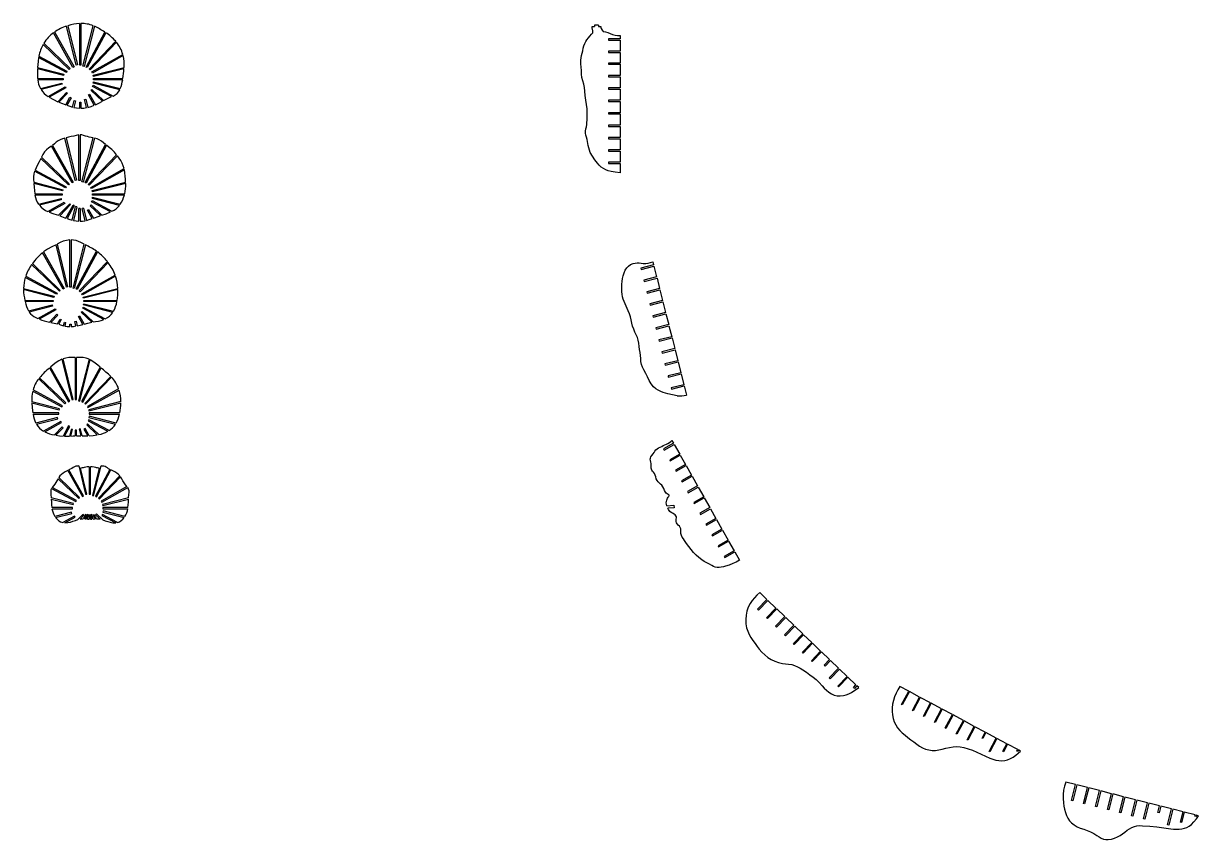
# Model space of a CAD drawing. Extents: x -2497 to 2877, y -2024 to 2358.
# Drawn here: x -2497 to 345, y -1964 to 9 of the extents above; entities that cross this region are included whole.
import ezdxf

# ---------------------------------------------------------------- set-up
doc = ezdxf.new("R2010")
doc.units = 0
doc.layers.get('0').update_dxf_attribs({"linetype": 'CONTINUOUS'})

msp = doc.modelspace()

# ---------------------------------------------------------------- linework, layer by layer
at = {"color": 7, "linetype": 'CONTINUOUS'}
for p, q in [((-2369.6, -92), (-2392.9, 2.6)), ((-2390, 3.5), (-2366.7, -91.3)), ((-2361.3, -91.9), (-2361.3, 8.7)), ((-2358.3, 8.8), (-2358.3, -91.9)), ((-2353.5, -94.7), (-2328.5, 3.4)), ((-2325.7, 2.2), (-2350.6, -95.4)), ((-1121.8, 1.6), (-1115.9, 1.6)), ((-1115.9, 4.6), (-1115.9, 1.6)), ((-1106, 4.6), (-1115.9, 4.6)), ((-1106, 4.6), (-1106, 1.6)), ((-1106, 1.6), (-1100.1, 1.6)), ((-2377.6, -97.2), (-2424.7, -13.4)), ((-2422.2, -11.6), (-2374.9, -95.7)), ((-2345.9, -96.5), (-2300.6, -11.8)), ((-2298.1, -13.5), (-2343.3, -97.9)), ((-1053.6, -28.4), (-1081.9, -28.4)), ((-1081.9, -28.4), (-1081.9, -31.4)), ((-1053.6, -20.4), (-1053.6, -28.4)), ((-2386.5, -102.1), (-2449.4, -41.7)), ((-2447.8, -39.1), (-2384.5, -99.9)), ((-2338.5, -101.2), (-2274.1, -34.2)), ((-2272.2, -36.5), (-2336.3, -103.3)), ((-1081.9, -31.4), (-1053.6, -31.4)), ((-1053.6, -31.4), (-1053.6, -58.4)), ((-2393.5, -109.3), (-2460.6, -73.3)), ((-2460, -70.3), (-2392.1, -106.6)), ((-2332.1, -108.3), (-2256.7, -65.9)), ((-2255.9, -68.9), (-2330.6, -110.9)), ((-1053.6, -58.4), (-1081.9, -58.4)), ((-1081.9, -58.4), (-1081.9, -61.4)), ((-1081.9, -61.4), (-1053.6, -61.4)), ((-1053.6, -61.4), (-1053.6, -86.9)), ((-2400.2, -116.9), (-2463.3, -100.8)), ((-2463.2, -97.7), (-2399.5, -114)), ((-2392.1, -106.6), (-2393.5, -109.3)), ((-2384.5, -99.9), (-2386.5, -102.1)), ((-2374.9, -95.7), (-2377.6, -97.2)), ((-2366.7, -91.3), (-2369.6, -92)), ((-2358.3, -91.9), (-2361.3, -91.9)), ((-2350.6, -95.4), (-2353.5, -94.7)), ((-2343.3, -97.9), (-2345.9, -96.5)), ((-2336.3, -103.3), (-2338.5, -101.2)), ((-2330.6, -110.9), (-2332.1, -108.3)), ((-2328.9, -116.2), (-2254, -97.3)), ((-2254.3, -100.4), (-2328.2, -119.2)), ((-1053.6, -86.9), (-1081.9, -86.9)), ((-1081.9, -86.9), (-1081.9, -89.9)), ((-1081.9, -89.9), (-1053.6, -89.9)), ((-1053.6, -89.9), (-1053.6, -116.9)), ((-2463, -124.1), (-2401.5, -124.1)), ((-2401.5, -127.1), (-2462.7, -127.1)), ((-2456.2, -148.5), (-2404.2, -135.3)), ((-2403.4, -138.2), (-2454.6, -151.1)), ((-2404.2, -135.3), (-2403.4, -138.2)), ((-2401.5, -124.1), (-2401.5, -127.1)), ((-2399.5, -114), (-2400.2, -116.9)), ((-2330.3, -143.2), (-2328.8, -140.5)), ((-2328.2, -119.2), (-2328.9, -116.2)), ((-2328.8, -140.5), (-2280.3, -166.5)), ((-2328.4, -135.2), (-2327.7, -132.2)), ((-2264.4, -151.5), (-2328.4, -135.2)), ((-2327.8, -124.1), (-2256.7, -124.1)), ((-2327.8, -127.1), (-2327.8, -124.1)), ((-2257.2, -127.1), (-2327.8, -127.1)), ((-2327.7, -132.2), (-2263.1, -148.7)), ((-1053.6, -116.9), (-1081.9, -116.9)), ((-1081.9, -116.9), (-1081.9, -119.9)), ((-1081.9, -119.9), (-1053.6, -119.9)), ((-1053.6, -119.9), (-1053.6, -146.9)), ((-2437.6, -167.6), (-2396.5, -144.5)), ((-2395, -147.1), (-2434.7, -169.4)), ((-2414.3, -180.2), (-2392.8, -157.8)), ((-2390.6, -159.8), (-2411.4, -181.4)), ((-2396.5, -144.5), (-2395, -147.1)), ((-2394.9, -187.8), (-2384.9, -169.2)), ((-2392.8, -157.8), (-2390.6, -159.8)), ((-2384.9, -169.2), (-2382.2, -170.6)), ((-2340.3, -163.3), (-2337.7, -161.9)), ((-2326, -188.9), (-2340.3, -163.3)), ((-2337.7, -161.9), (-2323.2, -187.7)), ((-2333.6, -152.9), (-2331.5, -150.8)), ((-2306.3, -179.1), (-2333.6, -152.9)), ((-2331.5, -150.8), (-2303.5, -177.6)), ((-2283.9, -168), (-2330.3, -143.2)), ((-1053.6, -146.9), (-1081.9, -146.9)), ((-1081.9, -146.9), (-1081.9, -149.9)), ((-1081.9, -149.9), (-1053.6, -149.9)), ((-1053.6, -149.9), (-1053.6, -176.9)), ((-2382.2, -170.6), (-2392, -188.8)), ((-2378.6, -193.2), (-2374.5, -177)), ((-2371.6, -177.8), (-2375.7, -193.9)), ((-2374.5, -177), (-2371.6, -177.8)), ((-2361.3, -181.3), (-2358.3, -181.3)), ((-2361.3, -196.1), (-2361.3, -181.3)), ((-2358.3, -181.3), (-2358.3, -196.1)), ((-2349.3, -174.9), (-2346.4, -174.2)), ((-2344.4, -194.6), (-2349.3, -174.9)), ((-2346.4, -174.2), (-2341.5, -193.9)), ((-1053.6, -176.9), (-1081.9, -176.9)), ((-1081.9, -176.9), (-1081.9, -179.9)), ((-1081.9, -179.9), (-1053.6, -179.9)), ((-1053.6, -179.9), (-1053.6, -206.9)), ((-1053.6, -206.9), (-1081.9, -206.9)), ((-1081.9, -206.9), (-1081.9, -209.9)), ((-1081.9, -209.9), (-1053.6, -209.9)), ((-1053.6, -209.9), (-1053.6, -236.9)), ((-1053.6, -236.9), (-1081.9, -236.9)), ((-1081.9, -236.9), (-1081.9, -239.9)), ((-1081.9, -239.9), (-1053.6, -239.9)), ((-1053.6, -239.9), (-1053.6, -266.9)), ((-2371.9, -371.1), (-2397.1, -268.3)), ((-2394.2, -267.6), (-2368.9, -370.4)), ((-2363.5, -371), (-2363.5, -260.6)), ((-2360.5, -260.4), (-2360.5, -371)), ((-2355.7, -373.8), (-2328.8, -267.9)), ((-2325.8, -268.6), (-2352.8, -374.5)), ((-2348.2, -375.6), (-2298.9, -283.7)), ((-1053.6, -266.9), (-1081.9, -266.9)), ((-1081.9, -266.9), (-1081.9, -269.9)), ((-1081.9, -269.9), (-1053.6, -269.9)), ((-1053.6, -269.9), (-1053.6, -296.9)), ((-2379.8, -376.3), (-2429.6, -287.6)), ((-2427.2, -285.9), (-2377.1, -374.8)), ((-2296.5, -285.6), (-2345.5, -377)), ((-2340.7, -380.3), (-2271.8, -308.5)), ((-2269.9, -310.9), (-2338.5, -382.4)), ((-1053.6, -296.9), (-1081.9, -296.9)), ((-1081.9, -296.9), (-1081.9, -299.9)), ((-1081.9, -299.9), (-1053.6, -299.9)), ((-1053.6, -299.9), (-1053.6, -326.9)), ((-2388.7, -381.2), (-2455.2, -317.4)), ((-2453.8, -314.5), (-2386.7, -379)), ((-1053.6, -326.9), (-1081.9, -326.9)), ((-1081.9, -326.9), (-1081.9, -329.9)), ((-1081.9, -329.9), (-1053.6, -329.9)), ((-1053.6, -329.9), (-1053.6, -352.3)), ((-2395.7, -388.4), (-2470.3, -348.5)), ((-2469.3, -345.6), (-2394.3, -385.8)), ((-2334.3, -387.4), (-2253.8, -342.1)), ((-2253.1, -345.2), (-2332.8, -390)), ((-2472.2, -375.1), (-2401.7, -393.1)), ((-2402.5, -396), (-2471.9, -378.3)), ((-2401.7, -393.1), (-2402.5, -396)), ((-2394.3, -385.8), (-2395.7, -388.4)), ((-2386.7, -379), (-2388.7, -381.2)), ((-2377.1, -374.8), (-2379.8, -376.3)), ((-2368.9, -370.4), (-2371.9, -371.1)), ((-2360.5, -371), (-2363.5, -371)), ((-2352.8, -374.5), (-2355.7, -373.8)), ((-2345.5, -377), (-2348.2, -375.6)), ((-2338.5, -382.4), (-2340.7, -380.3)), ((-2332.8, -390), (-2334.3, -387.4)), ((-2331.1, -395.4), (-2250.1, -374.8)), ((-2330.4, -398.3), (-2331.1, -395.4)), ((-2249.8, -377.9), (-2330.4, -398.3)), ((-2470, -403.2), (-2403.7, -403.2)), ((-2403.7, -406.2), (-2469.6, -406.2)), ((-2460.8, -428.2), (-2406.4, -414.4)), ((-2405.7, -417.3), (-2458.8, -430.7)), ((-2438.3, -445.9), (-2398.7, -423.6)), ((-2397.2, -426.2), (-2434.8, -447.4)), ((-2406.4, -414.4), (-2405.7, -417.3)), ((-2403.7, -403.2), (-2403.7, -406.2)), ((-2398.7, -423.6), (-2397.2, -426.2)), ((-2332.5, -422.3), (-2331, -419.6)), ((-2286.8, -446.8), (-2332.5, -422.3)), ((-2331, -419.6), (-2283.3, -445.2)), ((-2330.6, -414.3), (-2329.9, -411.4)), ((-2264.9, -431), (-2330.6, -414.3)), ((-2330, -403.2), (-2252.2, -403.2)), ((-2330, -406.2), (-2330, -403.2)), ((-2253, -406.2), (-2330, -406.2)), ((-2329.9, -411.4), (-2263.1, -428.4)), ((-2412.4, -455), (-2385.5, -427)), ((-2383.3, -429.1), (-2409.3, -456.1)), ((-2394.4, -461.9), (-2377.3, -430.1)), ((-2374.7, -431.5), (-2391.6, -463)), ((-2383.3, -429.1), (-2385.5, -427)), ((-2379.4, -466.8), (-2371, -433.6)), ((-2374.7, -431.5), (-2377.3, -430.1)), ((-2368.1, -434.4), (-2376.5, -467.5)), ((-2368.1, -434.4), (-2371, -433.6)), ((-2360.5, -438.5), (-2363.5, -438.5)), ((-2363.5, -469.4), (-2363.5, -438.5)), ((-2360.5, -438.5), (-2360.5, -469.5)), ((-2352.3, -437.9), (-2355.3, -438.6)), ((-2348, -468.3), (-2355.3, -438.6)), ((-2352.3, -437.9), (-2345, -467.7)), ((-2342.6, -442.5), (-2339.9, -441)), ((-2331.1, -462.8), (-2342.6, -442.5)), ((-2339.9, -441), (-2328.2, -461.8)), ((-2335.8, -432), (-2333.7, -429.9)), ((-2311.1, -455.8), (-2335.8, -432)), ((-2333.7, -429.9), (-2307.8, -454.7)), ((-2393.4, -628.6), (-2418.5, -526.2)), ((-2415.8, -524.8), (-2390.5, -627.8)), ((-2385.1, -628.4), (-2385.1, -514.7)), ((-2382.1, -514.7), (-2382.1, -628.4)), ((-2377.2, -631.3), (-2350.2, -525.1)), ((-2347.5, -526.5), (-2374.3, -632)), ((-2401.3, -633.7), (-2450.9, -545.5)), ((-2448.5, -543.7), (-2398.7, -632.3)), ((-2369.7, -633.1), (-2320.7, -541.6)), ((-2318.2, -543.4), (-2367, -634.5)), ((-2362.2, -637.8), (-2294.2, -566.9)), ((-974.8, -567.2), (-972.8, -575)), ((-2410.3, -638.6), (-2477.5, -574.1)), ((-2475.7, -571.6), (-2408.2, -636.5)), ((-2292.3, -569.3), (-2360, -639.9)), ((-972.8, -575), (-1004, -582.7)), ((-1004, -582.7), (-1003.1, -586.2)), ((-1003.1, -586.2), (-972, -578.3)), ((-972, -578.3), (-965.5, -604.1)), ((-2417.2, -645.9), (-2492.9, -605.3)), ((-2491.9, -602.4), (-2415.8, -643.2)), ((-2355.8, -644.9), (-2275.3, -599.6)), ((-2274.3, -602.5), (-2354.3, -647.5)), ((-965.5, -604.1), (-996.6, -611.8)), ((-996.6, -611.8), (-995.7, -615.3)), ((-995.7, -615.3), (-964.6, -607.4)), ((-964.6, -607.4), (-958.4, -632.1)), ((-2497.2, -631.7), (-2423.2, -650.5)), ((-2424, -653.4), (-2497.2, -634.8)), ((-2423.2, -650.5), (-2424, -653.4)), ((-2415.8, -643.2), (-2417.2, -645.9)), ((-2408.2, -636.5), (-2410.3, -638.6)), ((-2398.7, -632.3), (-2401.3, -633.7)), ((-2390.5, -627.8), (-2393.4, -628.6)), ((-2382.1, -628.4), (-2385.1, -628.4)), ((-2374.3, -632), (-2377.2, -631.3)), ((-2367, -634.5), (-2369.7, -633.1)), ((-2360, -639.9), (-2362.2, -637.8)), ((-2354.3, -647.5), (-2355.8, -644.9)), ((-2352.7, -652.8), (-2269.1, -631.7)), ((-2351.9, -655.7), (-2352.7, -652.8)), ((-2269, -634.8), (-2351.9, -655.7)), ((-958.4, -632.1), (-989.5, -640)), ((-989.5, -640), (-988.7, -642.9)), ((-988.7, -642.9), (-957.7, -635)), ((-957.7, -635), (-951, -661.2)), ((-2493.7, -660.7), (-2425.2, -660.7)), ((-2425.2, -663.7), (-2493, -663.7)), ((-2485.4, -686.4), (-2427.9, -671.9)), ((-2427.2, -674.8), (-2483.7, -689.1)), ((-2462.2, -704.7), (-2420.2, -681.1)), ((-2427.9, -671.9), (-2427.2, -674.8)), ((-2425.2, -660.7), (-2425.2, -663.7)), ((-2420.2, -681.1), (-2418.7, -683.7)), ((-2354, -679.7), (-2352.6, -677.1)), ((-2302.8, -707.1), (-2354, -679.7)), ((-2352.6, -677.1), (-2299.4, -705.6)), ((-2352.1, -671.7), (-2351.4, -668.8)), ((-2281.1, -689.8), (-2352.1, -671.7)), ((-2351.6, -660.7), (-2270.9, -660.7)), ((-2351.6, -663.7), (-2351.6, -660.7)), ((-2271.4, -663.7), (-2351.6, -663.7)), ((-2351.4, -668.8), (-2279.4, -687.2)), ((-951, -661.2), (-982.1, -669.1)), ((-982.1, -669.1), (-981.4, -672)), ((-981.4, -672), (-950.3, -664.1)), ((-950.3, -664.1), (-943.7, -690.3)), ((-2418.7, -683.7), (-2458.9, -706.3)), ((-2434.6, -713.2), (-2416.5, -694.3)), ((-2414.4, -696.4), (-2431.1, -713.9)), ((-2416.5, -694.3), (-2414.4, -696.4)), ((-2415, -717.7), (-2408.6, -705.8)), ((-2406, -707.2), (-2412.1, -718.6)), ((-2408.6, -705.8), (-2406, -707.2)), ((-2364.1, -699.9), (-2361.5, -698.4)), ((-2353.4, -718.9), (-2364.1, -699.9)), ((-2361.5, -698.4), (-2350.4, -718.1)), ((-2357.3, -689.5), (-2355.2, -687.3)), ((-2332.1, -713.7), (-2357.3, -689.5)), ((-2355.2, -687.3), (-2328.4, -713)), ((-943.7, -690.3), (-974.7, -698.1)), ((-974.7, -698.1), (-974, -701.1)), ((-974, -701.1), (-942.9, -693.2)), ((-942.9, -693.2), (-936.3, -719.4)), ((-2400.4, -722.2), (-2398.2, -713.6)), ((-2398.2, -713.6), (-2395.3, -714.4)), ((-2395.3, -714.4), (-2397.5, -722.9)), ((-2385.1, -724.1), (-2385.1, -717.9)), ((-2385.1, -717.9), (-2382.1, -717.9)), ((-2382.1, -717.9), (-2382.1, -724.1)), ((-2373, -711.5), (-2370.1, -710.8)), ((-2370.2, -722.7), (-2373, -711.5)), ((-2370.1, -710.8), (-2367.3, -722.2)), ((-936.3, -719.4), (-967.4, -727.2)), ((-967.4, -727.2), (-966.6, -730.1)), ((-966.6, -730.1), (-935.6, -722.3)), ((-935.6, -722.3), (-929, -748.5)), ((-929, -748.5), (-960, -756.3)), ((-960, -756.3), (-959.3, -759.2)), ((-959.3, -759.2), (-928.2, -751.4)), ((-928.2, -751.4), (-921.6, -777.5)), ((-921.6, -777.5), (-952.7, -785.4)), ((-952.7, -785.4), (-951.9, -788.3)), ((-951.9, -788.3), (-920.9, -780.4)), ((-920.9, -780.4), (-914.2, -806.6)), ((-2434.3, -824), (-2388.1, -906)), ((-2385.5, -904.5), (-2431.9, -822)), ((-2404.2, -803.1), (-2380.2, -900.8)), ((-2377.3, -900.1), (-2401.4, -802)), ((-2371.9, -799.1), (-2371.9, -900.7)), ((-2368.9, -900.7), (-2368.9, -799)), ((-2338.5, -803.2), (-2364.1, -903.5)), ((-2361.2, -904.3), (-2335.8, -804.5)), ((-2311.9, -822.1), (-2356.5, -905.3)), ((-2353.9, -906.8), (-2309.6, -824.1)), ((-914.2, -806.6), (-945.3, -814.5)), ((-945.3, -814.5), (-944.6, -817.4)), ((-944.6, -817.4), (-913.5, -809.5)), ((-913.5, -809.5), (-906.9, -835.7)), ((-2460.3, -850.3), (-2397.1, -910.9)), ((-2395, -908.7), (-2458.4, -847.9)), ((-2286.2, -844.6), (-2349.1, -910.1)), ((-2346.9, -912.1), (-2284.1, -846.8)), ((-906.9, -835.7), (-937.9, -843.6)), ((-937.9, -843.6), (-937.2, -846.5)), ((-937.2, -846.5), (-906.1, -838.6)), ((-906.1, -838.6), (-899.5, -864.8)), ((-2474.8, -880.3), (-2404.1, -918.1)), ((-2402.6, -915.5), (-2474, -877.2)), ((-2267.1, -874.6), (-2342.6, -917.1)), ((-2341.2, -919.7), (-2266.1, -877.5)), ((-899.5, -864.8), (-930.6, -872.6)), ((-930.6, -872.6), (-929.9, -875.6)), ((-929.9, -875.6), (-898.8, -867.7)), ((-898.8, -867.7), (-893.2, -889.6)), ((-2410.1, -922.8), (-2477.1, -905.7)), ((-2477, -908.9), (-2410.8, -925.7)), ((-2397.1, -910.9), (-2395, -908.7)), ((-2388.1, -906), (-2385.5, -904.5)), ((-2380.2, -900.8), (-2377.3, -900.1)), ((-2371.9, -900.7), (-2368.9, -900.7)), ((-2364.1, -903.5), (-2361.2, -904.3)), ((-2356.5, -905.3), (-2353.9, -906.8)), ((-2261.4, -905.3), (-2339.5, -925.1)), ((-2338.8, -928), (-2261.4, -908.4)), ((-2412, -933), (-2474.4, -933)), ((-2473.9, -936), (-2412, -936)), ((-2412, -936), (-2412, -933)), ((-2410.8, -925.7), (-2410.1, -922.8)), ((-2404.1, -918.1), (-2402.6, -915.5)), ((-2349.1, -910.1), (-2346.9, -912.1)), ((-2342.6, -917.1), (-2341.2, -919.7)), ((-2339.5, -925.1), (-2338.8, -928)), ((-2264.1, -933), (-2338.4, -933)), ((-2338.4, -933), (-2338.4, -936)), ((-2338.4, -936), (-2264.8, -936)), ((-2414.8, -944.1), (-2467.2, -957.4)), ((-2465.7, -960.1), (-2414, -947)), ((-2407.1, -953.3), (-2448.8, -976.8)), ((-2445.7, -978.5), (-2405.6, -956)), ((-2414, -947), (-2414.8, -944.1)), ((-2405.6, -956), (-2407.1, -953.3)), ((-2388, -964.1), (-2401.2, -988.8)), ((-2397.9, -989), (-2385.4, -965.6)), ((-2385.4, -965.6), (-2388, -964.1)), ((-2342.1, -959.6), (-2344.1, -961.8)), ((-2344.1, -961.8), (-2318.8, -986.1)), ((-2315.2, -985.4), (-2342.1, -959.6)), ((-2339.4, -949.4), (-2340.8, -952)), ((-2340.8, -952), (-2293.4, -977.4)), ((-2290.3, -975.7), (-2339.4, -949.4)), ((-2338.3, -941.1), (-2339, -944)), ((-2339, -944), (-2274.5, -960.4)), ((-2272.9, -957.7), (-2338.3, -941.1)), ((-2403.4, -966.6), (-2422.2, -986.2)), ((-2418.7, -986.9), (-2401.2, -968.7)), ((-2401.2, -968.7), (-2403.4, -966.6)), ((-2397.9, -989), (-2385.9, -989.1)), ((-2381.7, -972.6), (-2385.9, -989.1)), ((-2382.7, -989), (-2378.8, -973.4)), ((-2378.8, -973.4), (-2381.7, -972.6)), ((-2368.9, -974.8), (-2371.9, -974.8)), ((-2371.9, -974.8), (-2371.9, -988.3)), ((-2368.9, -988.2), (-2368.9, -974.8)), ((-2368.9, -988.2), (-2358.7, -988.5)), ((-2359.9, -971.1), (-2362.8, -971.8)), ((-2362.8, -971.8), (-2358.7, -988.5)), ((-2355.6, -988.5), (-2359.9, -971.1)), ((-2355.6, -988.5), (-2341.8, -988.4)), ((-2348.3, -970.7), (-2350.9, -972.2)), ((-2350.9, -972.2), (-2341.8, -988.4)), ((-2338.4, -988.3), (-2348.3, -970.7)), ((-924.3, -1006.3), (-948.6, -1020)), ((-948.6, -1020), (-947.1, -1022.6)), ((-947.1, -1022.6), (-922.9, -1009)), ((-928.4, -999.2), (-924.3, -1006.3)), ((-922.9, -1009), (-909.6, -1032.5)), ((-909.6, -1032.5), (-933.8, -1046.1)), ((-933.8, -1046.1), (-932.4, -1048.7)), ((-932.4, -1048.7), (-908.2, -1035.1)), ((-908.2, -1035.1), (-895.7, -1057.3)), ((-2390, -1072.1), (-2354.7, -1134.9)), ((-2352.1, -1133.4), (-2387.3, -1070.8)), ((-2363.6, -1061.1), (-2346.8, -1129.7)), ((-2343.9, -1129), (-2359.2, -1066.6)), ((-2338.5, -1063), (-2338.5, -1129.6)), ((-2335.5, -1129.6), (-2335.5, -1063)), ((-2313.9, -1066.6), (-2330.6, -1132.4)), ((-2327.7, -1133.2), (-2309.4, -1061.1)), ((-2288.4, -1069.5), (-2323.1, -1134.2)), ((-2320.4, -1135.7), (-2285.7, -1070.8)), ((-895.7, -1057.3), (-919.9, -1071)), ((-919.9, -1071), (-918.4, -1073.6)), ((-918.4, -1073.6), (-894.2, -1059.9)), ((-894.2, -1059.9), (-881, -1083.5)), ((-2413.4, -1092), (-2363.7, -1139.8)), ((-2361.6, -1137.6), (-2411.8, -1089.4)), ((-2264.1, -1085.3), (-2315.6, -1139)), ((-2313.4, -1141), (-2262.3, -1087.8)), ((-881, -1083.5), (-905.2, -1097.1)), ((-905.2, -1097.1), (-903.7, -1099.7)), ((-903.7, -1099.7), (-879.5, -1086.1)), ((-879.5, -1086.1), (-866.3, -1109.6)), ((-2429.6, -1115.4), (-2370.6, -1147)), ((-2369.2, -1144.4), (-2427.9, -1112.9)), ((-2354.7, -1134.9), (-2352.1, -1133.4)), ((-2346.8, -1129.7), (-2343.9, -1129)), ((-2338.5, -1129.6), (-2335.5, -1129.6)), ((-2330.6, -1132.4), (-2327.7, -1133.2)), ((-2323.1, -1134.2), (-2320.4, -1135.7)), ((-2246.9, -1111), (-2309.2, -1146)), ((-2307.7, -1148.6), (-2244.9, -1113.3)), ((-866.3, -1109.6), (-890.5, -1123.3)), ((-890.5, -1123.3), (-889, -1125.9)), ((-889, -1125.9), (-864.8, -1112.2)), ((-851.5, -1135.8), (-875.8, -1149.4)), ((-864.8, -1112.2), (-851.5, -1135.8)), ((-2376.6, -1151.7), (-2430.3, -1138)), ((-2430, -1141.2), (-2377.4, -1154.6)), ((-2378.6, -1161.9), (-2428.7, -1161.9)), ((-2428.2, -1164.9), (-2378.6, -1164.9)), ((-2378.6, -1164.9), (-2378.6, -1161.9)), ((-2377.4, -1154.6), (-2376.6, -1151.7)), ((-2370.6, -1147), (-2369.2, -1144.4)), ((-2363.7, -1139.8), (-2361.6, -1137.6)), ((-2315.6, -1139), (-2313.4, -1141)), ((-2309.2, -1146), (-2307.7, -1148.6)), ((-2242.8, -1138), (-2306.1, -1154)), ((-2306.1, -1154), (-2305.3, -1156.9)), ((-2305.3, -1156.9), (-2243.1, -1141.2)), ((-2244.4, -1161.9), (-2305, -1161.9)), ((-2305, -1161.9), (-2305, -1164.9)), ((-2305, -1164.9), (-2244.9, -1164.9)), ((-940.8, -1157.7), (-923.8, -1156)), ((-923.2, -1162.1), (-938.5, -1163.6)), ((-923.8, -1156), (-923.2, -1162.1)), ((-875.8, -1149.4), (-874.3, -1152)), ((-874.3, -1152), (-850.1, -1138.4)), ((-836.8, -1161.9), (-861.1, -1175.6)), ((-859.6, -1178.2), (-835.4, -1164.5)), ((-850.1, -1138.4), (-836.8, -1161.9)), ((-835.4, -1164.5), (-822.1, -1188.1)), ((-2381.3, -1173), (-2421.4, -1183.2)), ((-2419.6, -1185.8), (-2380.6, -1175.9)), ((-2373.6, -1182.2), (-2402, -1198.2)), ((-2396.9, -1198.8), (-2372.1, -1184.9)), ((-2380.6, -1175.9), (-2381.3, -1173)), ((-2372.1, -1184.9), (-2373.6, -1182.2)), ((-2353.3, -1178.2), (-2365.4, -1190.8)), ((-2360.2, -1189.8), (-2351.1, -1180.3)), ((-2351.1, -1180.3), (-2353.3, -1178.2)), ((-2346.8, -1178.6), (-2352.6, -1189.3)), ((-2349.2, -1189.3), (-2344.2, -1180)), ((-2349.2, -1189.3), (-2345.2, -1189.5)), ((-2344.2, -1180), (-2346.8, -1178.6)), ((-2342.5, -1178.9), (-2345.2, -1189.5)), ((-2339.6, -1179.7), (-2342.5, -1178.9)), ((-2342.1, -1189.7), (-2339.6, -1179.7)), ((-2342.1, -1189.7), (-2338.5, -1189.8)), ((-2335.5, -1180.3), (-2338.5, -1180.3)), ((-2338.5, -1180.3), (-2338.5, -1189.8)), ((-2335.5, -1189.9), (-2335.5, -1180.3)), ((-2335.5, -1189.9), (-2332, -1189.7)), ((-2331.6, -1178.9), (-2334.5, -1179.6)), ((-2334.5, -1179.6), (-2332, -1189.7)), ((-2329, -1189.6), (-2331.6, -1178.9)), ((-2329, -1189.6), (-2324.1, -1189.4)), ((-2326, -1179.7), (-2328.7, -1181.2)), ((-2328.7, -1181.2), (-2324.1, -1189.4)), ((-2320.7, -1189.3), (-2326, -1179.7)), ((-2320.6, -1176.9), (-2322.7, -1179.1)), ((-2322.7, -1179.1), (-2311.4, -1190)), ((-2305.5, -1191.5), (-2320.6, -1176.9)), ((-2306, -1178.3), (-2307.4, -1180.9)), ((-2307.4, -1180.9), (-2274.2, -1198.6)), ((-2269.4, -1197.8), (-2306, -1178.3)), ((-2304.8, -1170), (-2305.6, -1172.9)), ((-2305.6, -1172.9), (-2253.7, -1186.1)), ((-2251.9, -1183.5), (-2304.8, -1170)), ((-861.1, -1175.6), (-859.6, -1178.2)), ((-822.1, -1188.1), (-846.4, -1201.7)), ((-844.9, -1204.3), (-820.7, -1190.7)), ((-820.7, -1190.7), (-807.4, -1214.2)), ((-846.4, -1201.7), (-844.9, -1204.3)), ((-807.4, -1214.2), (-831.7, -1227.9)), ((-830.2, -1230.5), (-806, -1216.8)), ((-806, -1216.8), (-792.7, -1240.4)), ((-831.7, -1227.9), (-830.2, -1230.5)), ((-792.7, -1240.4), (-817, -1254)), ((-815.5, -1256.6), (-791.3, -1243)), ((-791.3, -1243), (-778, -1266.5)), ((-817, -1254), (-815.5, -1256.6)), ((-778, -1266.5), (-802.2, -1280.1)), ((-800.8, -1282.8), (-776.6, -1269.1)), ((-776.6, -1269.1), (-765.4, -1288.9)), ((-802.2, -1280.1), (-800.8, -1282.8)), ((-721.1, -1407.5), (-698.6, -1384.1)), ((-696.4, -1386.2), (-718.9, -1409.6)), ((-698.6, -1384.1), (-716.1, -1367.3)), ((-677, -1404.9), (-696.4, -1386.2)), ((-718.9, -1409.6), (-721.1, -1407.5)), ((-699.4, -1428.3), (-677, -1404.9)), ((-674.8, -1406.9), (-697.3, -1430.3)), ((-655.3, -1425.6), (-674.8, -1406.9)), ((-697.3, -1430.3), (-699.4, -1428.3)), ((-677.8, -1449), (-655.3, -1425.6)), ((-675.6, -1451.1), (-677.8, -1449)), ((-653.2, -1427.7), (-675.6, -1451.1)), ((-656.2, -1469.8), (-633.7, -1446.4)), ((-631.5, -1448.5), (-654, -1471.9)), ((-633.7, -1446.4), (-653.2, -1427.7)), ((-612, -1467.2), (-631.5, -1448.5)), ((-654, -1471.9), (-656.2, -1469.8)), ((-634.5, -1490.6), (-612, -1467.2)), ((-609.9, -1469.3), (-632.4, -1492.7)), ((-590.4, -1488), (-609.9, -1469.3)), ((-632.4, -1492.7), (-634.5, -1490.6)), ((-612.9, -1511.4), (-590.4, -1488)), ((-588.2, -1490), (-610.7, -1513.5)), ((-568.8, -1508.7), (-588.2, -1490)), ((-610.7, -1513.5), (-612.9, -1511.4)), ((-591.2, -1532.2), (-568.8, -1508.7)), ((-589.1, -1534.2), (-591.2, -1532.2)), ((-566.6, -1510.8), (-589.1, -1534.2)), ((-547.1, -1529.5), (-566.6, -1510.8)), ((-560.1, -1543), (-547.1, -1529.5)), ((-545, -1531.6), (-557.9, -1545.1)), ((-525.5, -1550.3), (-545, -1531.6)), ((-557.9, -1545.1), (-560.1, -1543)), ((-548, -1573.7), (-525.5, -1550.3)), ((-523.3, -1552.4), (-545.8, -1575.8)), ((-504.9, -1570), (-523.3, -1552.4)), ((-545.8, -1575.8), (-548, -1573.7)), ((-527.4, -1593.5), (-504.9, -1570)), ((-502.8, -1572.1), (-525.2, -1595.5)), ((-483.3, -1590.8), (-502.8, -1572.1)), ((-489.1, -1596.9), (-483.3, -1590.8)), ((-525.2, -1595.5), (-527.4, -1593.5)), ((-486.9, -1599), (-489.1, -1596.9)), ((-481.1, -1592.9), (-486.9, -1599)), ((-476.5, -1597.3), (-481.1, -1592.9)), ((-355.7, -1605.9), (-377.2, -1594.4)), ((-372.9, -1638.2), (-355.7, -1605.9)), ((-354.1, -1606.8), (-371.3, -1639)), ((-329.2, -1620.1), (-354.1, -1606.8)), ((-346.5, -1652.3), (-329.2, -1620.1)), ((-371.3, -1639), (-372.9, -1638.2)), ((-327.6, -1620.9), (-344.9, -1653.2)), ((-302.8, -1634.2), (-327.6, -1620.9)), ((-320, -1666.5), (-302.8, -1634.2)), ((-301.2, -1635.1), (-318.5, -1667.3)), ((-276.3, -1648.4), (-301.2, -1635.1)), ((-293.6, -1680.7), (-276.3, -1648.4)), ((-344.9, -1653.2), (-346.5, -1652.3)), ((-318.5, -1667.3), (-320, -1666.5)), ((-274.7, -1649.3), (-292, -1681.5)), ((-249.9, -1662.6), (-274.7, -1649.3)), ((-267.2, -1694.8), (-249.9, -1662.6)), ((-248.3, -1663.4), (-265.6, -1695.7)), ((-223.4, -1676.7), (-248.3, -1663.4)), ((-240.7, -1709), (-223.4, -1676.7)), ((-292, -1681.5), (-293.6, -1680.7)), ((-265.6, -1695.7), (-267.2, -1694.8)), ((-221.8, -1677.6), (-239.1, -1709.8)), ((-197, -1690.9), (-221.8, -1677.6)), ((-214.3, -1723.1), (-197, -1690.9)), ((-195.4, -1691.7), (-212.7, -1724)), ((-170.5, -1705.1), (-195.4, -1691.7)), ((-178.1, -1719.1), (-170.5, -1705.1)), ((-239.1, -1709.8), (-240.7, -1709)), ((-212.7, -1724), (-214.3, -1723.1)), ((-176.5, -1720), (-178.1, -1719.1)), ((-169, -1705.9), (-176.5, -1720)), ((-144.1, -1719.2), (-169, -1705.9)), ((-161.4, -1751.5), (-144.1, -1719.2)), ((-142.5, -1720.1), (-159.8, -1752.3)), ((-118.4, -1733), (-142.5, -1720.1)), ((-128.3, -1751.3), (-118.4, -1733)), ((-116.9, -1733.8), (-126.7, -1752.2)), ((-92, -1747.1), (-116.9, -1733.8)), ((-159.8, -1752.3), (-161.4, -1751.5)), ((-126.7, -1752.2), (-128.3, -1751.3)), ((-94.1, -1751), (-92, -1747.1)), ((-92.5, -1751.8), (-94.1, -1751)), ((-90.4, -1748), (-92.5, -1751.8)), ((-85.5, -1750.6), (-90.4, -1748)), ((47.9, -1831.5), (24.3, -1825.5)), ((38.1, -1870), (47.9, -1831.5)), ((50.8, -1832.2), (41, -1870.7)), ((76.9, -1838.9), (50.8, -1832.2)), ((67.1, -1877.4), (76.9, -1838.9)), ((79.9, -1839.6), (70, -1878.1)), ((106, -1846.3), (79.9, -1839.6)), ((96.2, -1884.8), (106, -1846.3)), ((108.9, -1847), (99.1, -1885.5)), ((135.1, -1853.7), (108.9, -1847)), ((41, -1870.7), (38.1, -1870)), ((125.3, -1892.2), (135.1, -1853.7)), ((138, -1854.4), (128.2, -1892.9)), ((164.2, -1861.1), (138, -1854.4)), ((154.3, -1899.6), (164.2, -1861.1)), ((167.1, -1861.8), (157.3, -1900.3)), ((193.2, -1868.5), (167.1, -1861.8)), ((183.4, -1907), (193.2, -1868.5)), ((196.1, -1869.2), (186.3, -1907.7)), ((222.3, -1875.9), (196.1, -1869.2)), ((212.5, -1914.4), (222.3, -1875.9)), ((70, -1878.1), (67.1, -1877.4)), ((99.1, -1885.5), (96.2, -1884.8)), ((128.2, -1892.9), (125.3, -1892.2)), ((157.3, -1900.3), (154.3, -1899.6)), ((225.2, -1876.6), (215.4, -1915.2)), ((251.4, -1883.3), (225.2, -1876.6)), ((247.3, -1899.3), (251.4, -1883.3)), ((250.2, -1900), (247.3, -1899.3)), ((254.3, -1884), (250.2, -1900)), ((280.4, -1890.7), (254.3, -1884)), ((270.6, -1929.2), (280.4, -1890.7)), ((283.4, -1891.4), (273.5, -1930)), ((308.1, -1897.7), (283.4, -1891.4)), ((301.6, -1923), (308.1, -1897.7)), ((311, -1898.5), (304.5, -1923.7)), ((337.1, -1905.1), (311, -1898.5)), ((186.3, -1907.7), (183.4, -1907)), ((215.4, -1915.2), (212.5, -1914.4)), ((273.5, -1930), (270.6, -1929.2)), ((304.5, -1923.7), (301.6, -1923)), ((336.5, -1907.8), (337.1, -1905.1)), ((339.4, -1908.5), (336.5, -1907.8)), ((340, -1905.9), (339.4, -1908.5)), ((345.4, -1907.2), (340, -1905.9))]:
    msp.add_line(p, q, dxfattribs=at)
at = {"color": 7, "linetype": 'CONTINUOUS', "flags": 128}
for points in [[(-1121.6, -2.5), (-1121.8, -0.2), (-1121.8, 1.6)], [(-1100.1, 1.6), (-1100.3, 0.9), (-1100.3, -0.2), (-1100.1, -1.4), (-1099.9, -2.4), (-1099.9, -2.8), (-1100, -3.1)], [(-1126.2, -303.1), (-1127.9, -297.6), (-1129.7, -292), (-1130.9, -286.5), (-1131.7, -281.3), (-1132.5, -276.2), (-1133.6, -271.3), (-1135.2, -266.3), (-1136.7, -261.3), (-1137.6, -256.3), (-1137.5, -251.2), (-1136.6, -246), (-1135.4, -240.7), (-1134.5, -235.5), (-1134, -230.2), (-1133.8, -225), (-1133.8, -219.7), (-1133.7, -208.6), (-1133.7, -197.6), (-1135.1, -186.9), (-1137, -176.3), (-1138.4, -165.5), (-1139.1, -154.5), (-1140.2, -146.1), (-1142, -137.9), (-1144.3, -129.8), (-1146.2, -121.6), (-1147.1, -113.3), (-1147.6, -105.1), (-1148, -96.8), (-1148.6, -88.5), (-1149, -80.1), (-1148.4, -74.3), (-1147.2, -68.6), (-1145.8, -62.8), (-1144.4, -56.9), (-1143.1, -50.8), (-1141.5, -44.9), (-1139.5, -39.3), (-1137.1, -34.7), (-1134.1, -30.4), (-1130.7, -25.9), (-1127.1, -21.4), (-1123.4, -17.2), (-1119.5, -13.8)], [(-1120.5, -4.5), (-1121.4, -3.5), (-1121.6, -3.1), (-1121.6, -2.7), (-1121.6, -2.5)], [(-1119.5, -13.8), (-1119.7, -8.6), (-1120.5, -4.5)], [(-1100, -3.1), (-1097.4, -7.4), (-1094.9, -10.4)], [(-1094.9, -10.4), (-1089, -11.5), (-1083.4, -13), (-1077.9, -15.2), (-1072.3, -17.5), (-1066.2, -19.3), (-1059.9, -20.1), (-1053.6, -20.4)], [(-2460.6, -73.3), (-2462.1, -83.3), (-2463.2, -97.7)], [(-2463.3, -100.8), (-2463.5, -112.5), (-2463, -124.1)], [(-2434.7, -169.4), (-2424.6, -175.2), (-2414.3, -180.2)], [(-2303.5, -177.6), (-2293.9, -172.5), (-2283.9, -168)], [(-2411.4, -181.4), (-2403.1, -184.8), (-2394.9, -187.8)], [(-2392, -188.8), (-2385.3, -191.1), (-2378.6, -193.2)], [(-2375.7, -193.9), (-2368.6, -195.4), (-2361.3, -196.1)], [(-2358.3, -196.1), (-2351.4, -195.6), (-2344.4, -194.6)], [(-2341.5, -193.9), (-2333.7, -191.7), (-2326, -188.9)], [(-2323.2, -187.7), (-2314.6, -183.6), (-2306.3, -179.1)], [(-2397.1, -268.3), (-2402.8, -269.9), (-2408.2, -272.1), (-2413.1, -275), (-2417.8, -278.5), (-2422.4, -282.2), (-2427.2, -285.9)], [(-2363.5, -260.6), (-2369.5, -261.7), (-2375.5, -263.3), (-2381.7, -264.8), (-2388, -266.2), (-2394.2, -267.6)], [(-2328.8, -267.9), (-2333.3, -266.9), (-2338, -265.9), (-2342.6, -264.7), (-2347.2, -263.3), (-2351.7, -261.8), (-2356.1, -260.7), (-2360.5, -260.4)], [(-2298.9, -283.7), (-2303.8, -279.7), (-2308.7, -275.9), (-2313.8, -272.7), (-2319.3, -270.4), (-2325.1, -268.8), (-2325.8, -268.6)], [(-2429.6, -287.6), (-2435.7, -292), (-2441.3, -296.6), (-2446.2, -301.9), (-2450.3, -308), (-2453.8, -314.5)], [(-2271.8, -308.5), (-2277.2, -302), (-2283.2, -296.1), (-2289.7, -290.7), (-2296.5, -285.6)], [(-2253.8, -342.1), (-2255.9, -335.4), (-2258.7, -329), (-2262, -322.8), (-2265.8, -316.7), (-2269.9, -310.9)], [(-1075.6, -349.3), (-1082.4, -347.8), (-1088.6, -345.4), (-1094.3, -342.2), (-1099.5, -338.3), (-1104.3, -333.9), (-1108.8, -329), (-1115.1, -320.6), (-1120.9, -311.9), (-1126.2, -303.1)], [(-2455.2, -317.4), (-2459.4, -326), (-2463.8, -334.3), (-2466.7, -339.8), (-2469.3, -345.6)], [(-2250.1, -374.8), (-2250.8, -367.4), (-2251.5, -360), (-2252.2, -352.5), (-2253.1, -345.2)], [(-1053.6, -352.3), (-1065.8, -350.6), (-1075.6, -349.3)], [(-2471.9, -378.3), (-2471, -386.6), (-2470.6, -394.9), (-2470, -403.2)], [(-2434.8, -447.4), (-2423.6, -451.3), (-2412.4, -455)], [(-2307.8, -454.7), (-2297.4, -451.1), (-2286.8, -446.8)], [(-2409.3, -456.1), (-2396.8, -461), (-2394.4, -461.9)], [(-2391.6, -463), (-2385.5, -465), (-2379.4, -466.8)], [(-2376.5, -467.5), (-2370, -468.7), (-2363.5, -469.4)], [(-2360.5, -469.5), (-2354.2, -469.2), (-2348, -468.3)], [(-2345, -467.7), (-2338.1, -465.4), (-2331.1, -462.8)], [(-2328.2, -461.8), (-2314.5, -456.9), (-2311.1, -455.8)], [(-2418.5, -526.2), (-2428.9, -531.6), (-2439, -537.2), (-2448.5, -543.7)], [(-2385.1, -514.7), (-2393.1, -515.7), (-2400.9, -517.8), (-2408.4, -521), (-2415.8, -524.8)], [(-2350.2, -525.1), (-2358.6, -520.8), (-2364.3, -518.3), (-2370.1, -516.3), (-2376, -515.1), (-2382.1, -514.7)], [(-972.7, -869.9), (-978.6, -862.3), (-983.2, -854.1), (-987.5, -845.7), (-991.8, -837.4), (-996.2, -829.1), (-999.4, -822.5), (-1001.9, -815.6), (-1003.4, -808.5), (-1004, -801.1), (-1004.5, -793.7), (-1005.6, -786.5), (-1007, -779.2), (-1008, -771.9), (-1008.8, -764.5), (-1010, -757.3), (-1012.1, -750.5), (-1015, -743.9), (-1018.1, -737.4), (-1020.9, -730.7), (-1023.5, -723.4), (-1025.3, -715.8), (-1026.9, -708.1), (-1028.8, -700.6), (-1031.5, -693.3), (-1034.5, -686), (-1036.8, -680.3), (-1039, -674.6), (-1041.3, -668.9), (-1043.7, -663.3), (-1046.2, -657.7), (-1048.2, -652.1), (-1049.2, -646.1), (-1049.4, -639.9), (-1049.5, -633.7), (-1049.5, -627.5), (-1049.3, -621.3), (-1048.8, -615.2), (-1047.7, -608.1), (-1046.2, -601.1), (-1044.2, -594.1), (-1041.3, -587.4), (-1037.8, -582.2), (-1033.5, -577.7), (-1028.4, -574), (-1022.6, -571.5), (-1017.8, -570.4), (-1012.8, -570), (-1007.8, -570.2), (-1002.7, -570.7), (-997.7, -571.2), (-991.8, -571.4), (-986, -570.8), (-980.4, -569.2), (-974.8, -567.2)], [(-2493, -663.7), (-2491.6, -669.7), (-2489.9, -675.5), (-2487.9, -681.2), (-2485.4, -686.4)], [(-2483.7, -689.1), (-2480.2, -692.9), (-2476.3, -696.3), (-2471.8, -699.4), (-2467.1, -702.2), (-2462.2, -704.7)], [(-2328.4, -713), (-2322.9, -712.1), (-2316.1, -711), (-2309.4, -709.4), (-2302.8, -707.1)], [(-2431.1, -713.9), (-2423, -715.5), (-2415, -717.7)], [(-2412.1, -718.6), (-2407.3, -720.2), (-2400.4, -722.2)], [(-2397.5, -722.9), (-2391.3, -723.8), (-2385.1, -724.1)], [(-2382.1, -724.1), (-2376.1, -723.6), (-2370.2, -722.7)], [(-2367.3, -722.2), (-2360.3, -720.6), (-2353.4, -718.9)], [(-2350.4, -718.1), (-2341.3, -715.7), (-2332.1, -713.7)], [(-2404.2, -803.1), (-2411.4, -806.7), (-2418.4, -811.2), (-2425.2, -816.4), (-2431.9, -822)], [(-2371.9, -799.1), (-2380.1, -799.1), (-2387.6, -799.2), (-2394.6, -800.1), (-2401.4, -802)], [(-2338.5, -803.2), (-2345.6, -800.5), (-2353, -799.1), (-2360.7, -798.7), (-2368.9, -799)], [(-2311.9, -822.1), (-2317.7, -817.2), (-2323.6, -812.5), (-2329.6, -808.2), (-2335.8, -804.5)], [(-916.2, -891.9), (-927.3, -889.5), (-938.5, -886.8), (-949.4, -883.4), (-955.6, -880.9), (-961.6, -877.9), (-967.4, -874.3), (-972.7, -869.9)], [(-2477, -908.9), (-2476.1, -920.9), (-2474.4, -933)], [(-2418.7, -986.9), (-2409.9, -988.1), (-2401.2, -988.8)], [(-2382.7, -989), (-2377.1, -988.7), (-2371.9, -988.3)], [(-2338.4, -988.3), (-2328.5, -987.6), (-2318.8, -986.1)], [(-940.8, -1157.7), (-941.9, -1153.9), (-942.2, -1150.4), (-941.6, -1147.2), (-940.9, -1143.8), (-940.3, -1141.3), (-939.3, -1138.9), (-937.8, -1136.7), (-936.7, -1135.5), (-935.8, -1134.4), (-935.2, -1133.7), (-935, -1133), (-935.1, -1132.4), (-935.4, -1131.8), (-936, -1131.2), (-937.8, -1130), (-940, -1128.6), (-942.1, -1126.8), (-943.9, -1124.5), (-946.3, -1120.4), (-948.4, -1115.9), (-950.7, -1111.6), (-953.3, -1107.8), (-956.2, -1104.8), (-959.3, -1102), (-962.1, -1099.2), (-964.4, -1096), (-966.3, -1092.1), (-967.8, -1087.6), (-969.2, -1083.1), (-970.9, -1079.2), (-973, -1076), (-975.4, -1073.4), (-977.1, -1071.5), (-978.3, -1069.2), (-978.8, -1066.4), (-978.9, -1063.2), (-978.8, -1059.2), (-978.8, -1055.3), (-979.4, -1051.6), (-980.2, -1048.3), (-980.8, -1045.1), (-980.7, -1042.1), (-979.5, -1039.2), (-977.1, -1035.6), (-974.2, -1032.1), (-971.7, -1028.6), (-969.5, -1025.2), (-967.1, -1022.1), (-964.2, -1019.6), (-960.6, -1017.6), (-956.6, -1015.9), (-952.9, -1014), (-949.5, -1011.9), (-945.9, -1010.1), (-941.9, -1008.7), (-938, -1007.1), (-934.6, -1004.7), (-931.5, -1001.9), (-928.4, -999.2)], [(-2390, -1072.1), (-2391.9, -1073), (-2396.7, -1075.5), (-2401.3, -1078.3), (-2405.4, -1081.5), (-2408.9, -1085.2), (-2411.8, -1089.4)], [(-2363.6, -1061.1), (-2365.1, -1061.4), (-2367, -1061.5), (-2370.6, -1061.6), (-2374, -1062.9), (-2377.2, -1065), (-2380.5, -1067.1), (-2383.9, -1069), (-2387.3, -1070.8)], [(-2338.5, -1063), (-2342.8, -1063.3), (-2346.7, -1063.7), (-2350.6, -1064.6), (-2352.9, -1065.3), (-2355.2, -1066.1), (-2357.5, -1066.6), (-2359.2, -1066.6)], [(-2313.9, -1066.6), (-2315.6, -1066.6), (-2317.9, -1066.1), (-2320.2, -1065.3), (-2322.5, -1064.6), (-2326.6, -1063.7), (-2330.8, -1063.3), (-2335.5, -1063)], [(-2288.4, -1069.5), (-2291.4, -1067.8), (-2294.3, -1066.1), (-2297.1, -1064.2), (-2300, -1062.4), (-2303, -1061.6), (-2306.1, -1061.5), (-2307.9, -1061.4), (-2309.4, -1061.1)], [(-2264.1, -1085.3), (-2267.6, -1081.6), (-2271.7, -1078.4), (-2276.3, -1075.6), (-2281.3, -1073), (-2285.7, -1070.8)], [(-2413.4, -1092), (-2416.3, -1097.2), (-2418.7, -1101.4), (-2421.4, -1105.5), (-2424.5, -1109.3), (-2427.9, -1112.9)], [(-2246.9, -1111), (-2250.8, -1106.7), (-2254, -1102.1), (-2256.8, -1097.2), (-2259.5, -1092.4), (-2262.3, -1087.8)], [(-2429.6, -1115.4), (-2430.8, -1118.7), (-2431.3, -1122.3), (-2431.4, -1126.1), (-2431.1, -1130.1), (-2430.3, -1138)], [(-2242.8, -1138), (-2242, -1130.1), (-2241.7, -1125.4), (-2241.9, -1121), (-2242.9, -1116.9), (-2244.9, -1113.3)], [(-2430, -1141.2), (-2429.6, -1148.4), (-2429.3, -1155.3), (-2428.7, -1161.9)], [(-2244.4, -1161.9), (-2243.9, -1155.3), (-2243.5, -1148.4), (-2243.1, -1141.2)], [(-765.4, -1288.9), (-773.3, -1293.6), (-781.4, -1297.4), (-789.8, -1300.8), (-798.8, -1303.7), (-804, -1305.1), (-809.2, -1306.3), (-814.3, -1307), (-819.2, -1307), (-823.8, -1306.1), (-827.9, -1304.2), (-831.9, -1301.7), (-837.8, -1298.3), (-844.2, -1295.3), (-850.3, -1292), (-856.1, -1288.2), (-863.5, -1282.8), (-870.2, -1276.8), (-876.2, -1270.1), (-882.1, -1263.2), (-887.8, -1256.2), (-893, -1248.9), (-898.1, -1241.3), (-900.9, -1237.3), (-903.4, -1233.3), (-905.5, -1229), (-906.6, -1224.5), (-906.8, -1219.6), (-906.9, -1216.2), (-907.3, -1212.9), (-908.4, -1209.8), (-910.4, -1207), (-913, -1204.1), (-915.5, -1201.3), (-917.6, -1198.4), (-918.4, -1195.6), (-918.5, -1192.7), (-918.1, -1189.7), (-917.7, -1186.7), (-917.8, -1183.9), (-918.8, -1181.5), (-920.7, -1179.4), (-923.3, -1177.5), (-926.8, -1175.5), (-930.3, -1173.5), (-933.3, -1171.4), (-935.5, -1169.2), (-937.1, -1166.6), (-938.5, -1163.6)], [(-2419.6, -1185.8), (-2416, -1190.1), (-2411.9, -1193.8), (-2407.3, -1196.5), (-2402, -1198.2)], [(-2396.9, -1198.8), (-2390.3, -1198.3), (-2383.8, -1196.9), (-2377.6, -1194.9), (-2371.5, -1192.7), (-2365.4, -1190.8)], [(-2360.2, -1189.8), (-2356.4, -1189.4), (-2352.6, -1189.3)], [(-2320.7, -1189.3), (-2316, -1189.4), (-2311.4, -1190)], [(-2305.5, -1191.5), (-2299.5, -1193.5), (-2293.4, -1195.6), (-2287.2, -1197.4), (-2280.7, -1198.6), (-2274.2, -1198.6)], [(-716.1, -1367.3), (-722.7, -1373.3), (-728.9, -1379.8), (-734.5, -1386.6), (-739.3, -1394), (-743.7, -1403), (-746.9, -1412.5), (-748.9, -1422.4), (-749.8, -1432.5), (-749.4, -1442.7), (-747.7, -1452.6), (-745.2, -1460.9), (-741.8, -1468.7), (-737.5, -1476.2), (-732.6, -1483.4), (-727.5, -1490.4), (-722.3, -1497.4), (-717.1, -1504.3), (-710.9, -1511.6), (-704, -1518.3), (-696.4, -1524.3), (-688.1, -1529.4), (-679.4, -1533.6), (-670.3, -1536.6), (-660.9, -1538.5), (-653.5, -1539.4), (-646.1, -1540.3), (-638.8, -1541.6), (-631.7, -1543.7), (-624.9, -1546.6), (-618.2, -1550.2), (-611.7, -1554.2), (-603.3, -1560), (-595, -1565.9), (-586.9, -1571.7), (-579.2, -1577.9), (-572, -1584.9), (-565.2, -1592.5), (-560.1, -1598.2), (-554.8, -1603.6), (-549, -1608.5), (-542.7, -1612.4), (-535.8, -1615.2), (-528.5, -1616.7), (-521.1, -1617.1), (-513.6, -1616.2), (-507, -1614.4), (-500.5, -1611.9), (-494.3, -1608.7), (-488.2, -1605.1), (-482.2, -1601.3), (-476.5, -1597.3)], [(-377.2, -1594.4), (-381.9, -1602.6), (-386.1, -1611), (-389.8, -1619.7), (-392.7, -1628.5), (-394.7, -1637.6), (-395.7, -1646.1), (-395.8, -1654.7), (-395, -1663.3), (-393.3, -1671.6), (-390.7, -1679.7), (-387.2, -1687.4), (-382.7, -1694.5), (-377.3, -1700.9), (-371.1, -1706.8), (-364.5, -1712.4), (-357.5, -1717.8), (-350.4, -1723.2), (-343.4, -1728.7), (-336.4, -1734.1), (-329.5, -1739), (-322.3, -1743), (-314.8, -1746), (-307, -1748), (-299, -1748.9), (-290.9, -1748.9), (-282.6, -1748), (-274.4, -1746.2), (-265.7, -1743.9), (-257.1, -1741.8), (-248.4, -1740.4), (-239.7, -1740), (-231.1, -1740.6), (-222.6, -1742), (-211.8, -1744.9), (-201.2, -1748.7), (-190.7, -1753.2), (-180.3, -1758), (-169.9, -1763), (-159.4, -1767.6), (-152.3, -1770.3), (-145.1, -1772.4), (-137.9, -1773.7), (-130.7, -1774.2), (-123.5, -1773.6), (-116.5, -1771.8), (-109.6, -1769), (-103.1, -1765.2), (-96.8, -1760.8), (-91, -1755.9), (-85.5, -1750.6)], [(24.3, -1825.5), (21, -1835.3), (18.9, -1845.3), (18, -1855.4), (18, -1865.6), (18.9, -1876), (19.9, -1883.8), (21.3, -1891.4), (23.3, -1898.9), (26, -1906.1), (29.3, -1912.9), (33.5, -1919), (38.5, -1924.5), (44.3, -1929.2), (51.6, -1933.6), (59.5, -1937.1), (67.7, -1939.9), (75.9, -1942.8), (84.2, -1946.3), (92.2, -1950.4), (99.8, -1955), (104.8, -1958.3), (109.8, -1961.3), (115.2, -1963.4), (121, -1964.4), (127, -1964.5), (134.6, -1963.4), (142.1, -1961.3), (149.3, -1958.4), (156, -1954.6), (161.7, -1950.7), (167.2, -1946.4), (172.6, -1942.2), (178.2, -1938.4), (184, -1935.2), (190.2, -1932.9), (196.6, -1931.5), (203.2, -1930.9), (210, -1931.1), (227.4, -1932.6), (244.3, -1934.1), (261.2, -1936.3), (278.1, -1938.6), (284.8, -1939.2), (291.6, -1939.6), (298.4, -1939.5), (305, -1938.9), (311.3, -1937.5), (317.3, -1935.2), (322.9, -1931.9), (328.1, -1927.9), (334.5, -1921.5), (340.3, -1914.6), (345.4, -1907.2)]]:
    msp.add_lwpolyline(points, dxfattribs=at)
at = {"color": 7, "linetype": 'CONTINUOUS'}
for centre, radius, start, end in [((-2360.3, -102.3), 109.8, 107.2367, 124.3101), ((-2353.1, -118.5), 127.4, 93.7034, 106.8309), ((-2356.1, -63.6), 72.4, 67.629, 91.7804), ((-2415.3, -188), 210.2, 56.9365, 64.7914), ((-2368.7, -87), 92.5, 127.2173, 148.7667), ((-2361.3, -110.8), 116, 41.316, 56.9977), ((-2364.3, -89.6), 97.6, 150.6142, 168.5625), ((-2341.6, -91.9), 88.7, 17.05, 38.6257), ((-2328.9, -88), 75.5, 352.9671, 14.6933), ((-2720.5, -64.7), 467.6, 352.6948, 355.61), ((-2405.2, -121.4), 57.8, 185.7051, 207.9455), ((-2347, -113.9), 90.8, 337.4967, 351.6572), ((-2404.8, -116.6), 60.6, 214.7349, 237.2702), ((-2291.6, -138.7), 30, 292.0536, 334.8617), ((-2415.6, -365.9), 57.4, 162.3324, 189.2504), ((-2333.3, -382.9), 83.6, 345.9441, 3.4549), ((-2420.9, -399.4), 49.1, 187.9432, 215.7813), ((-2335, -382.4), 85.4, 327.4353, 343.8181), ((-2416.6, -395.1), 55.3, 220.1989, 246.8301), ((-2300.5, -403.8), 44.8, 292.5464, 322.6266), ((-2426.8, -697.9), 188.8, 55.8235, 65.1671), ((-2366.9, -650.5), 134.4, 128.637, 144.0372), ((-2402.6, -653.9), 139, 38.7582, 52.6576), ((-2385.1, -638.9), 112.9, 144.9136, 161.1258), ((-2383.4, -640.4), 115.6, 20.6766, 37.9585), ((-2398.7, -634.3), 98.5, 162.9237, 178.5154), ((-2372.9, -635.1), 103.8, 1.8915, 18.3209), ((-2360, -629.5), 137.3, 182.2055, 193.1225), ((-2440.9, -635), 172, 351.4012, 0.076), ((-2339.9, -653.4), 69.3, 330.8533, 351.4662), ((-2418.1, -610.3), 104.3, 247.0007, 260.886), ((-2321.4, -661.6), 49.2, 296.5695, 324.9611), ((-2295.3, -988.2), 215.2, 130.2377, 139.2979), ((-2544.9, -1115), 374.2, 46.2618, 51.0263), ((-2402.4, -896.8), 74.3, 141.1893, 164.7289), ((-2341, -900.7), 78.4, 19.4446, 43.4936), ((-2368.5, -902.8), 108.7, 167.9986, 181.5248), ((-2359.4, -907.6), 98, 1.3358, 17.8712), ((-2381.2, -907.4), 119.8, 347.6588, 359.4889), ((-912.5, -813.5), 78.5, 267.2828, 284.1681), ((-2390.5, -921.7), 84.6, 189.7106, 204.966), ((-2346.6, -918.1), 83.8, 331.7505, 347.6934), ((-2426.6, -937.4), 45.2, 210.1359, 240.641), ((-2315.7, -933.4), 49.3, 300.9606, 326.7347), ((-2405.8, -896.8), 90.9, 243.9785, 259.6175), ((-2333.4, -901.7), 85.6, 282.2563, 297.8551), ((-2378.9, -1156.8), 50, 189.314, 211.8753), ((-2294.2, -1156.8), 50, 327.722, 350.6867), ((-2278.4, -1169.5), 29.7, 287.5138, 326.0114)]:
    msp.add_arc(centre, radius, start, end, dxfattribs=at)

doc.saveas('drawing.dxf')
